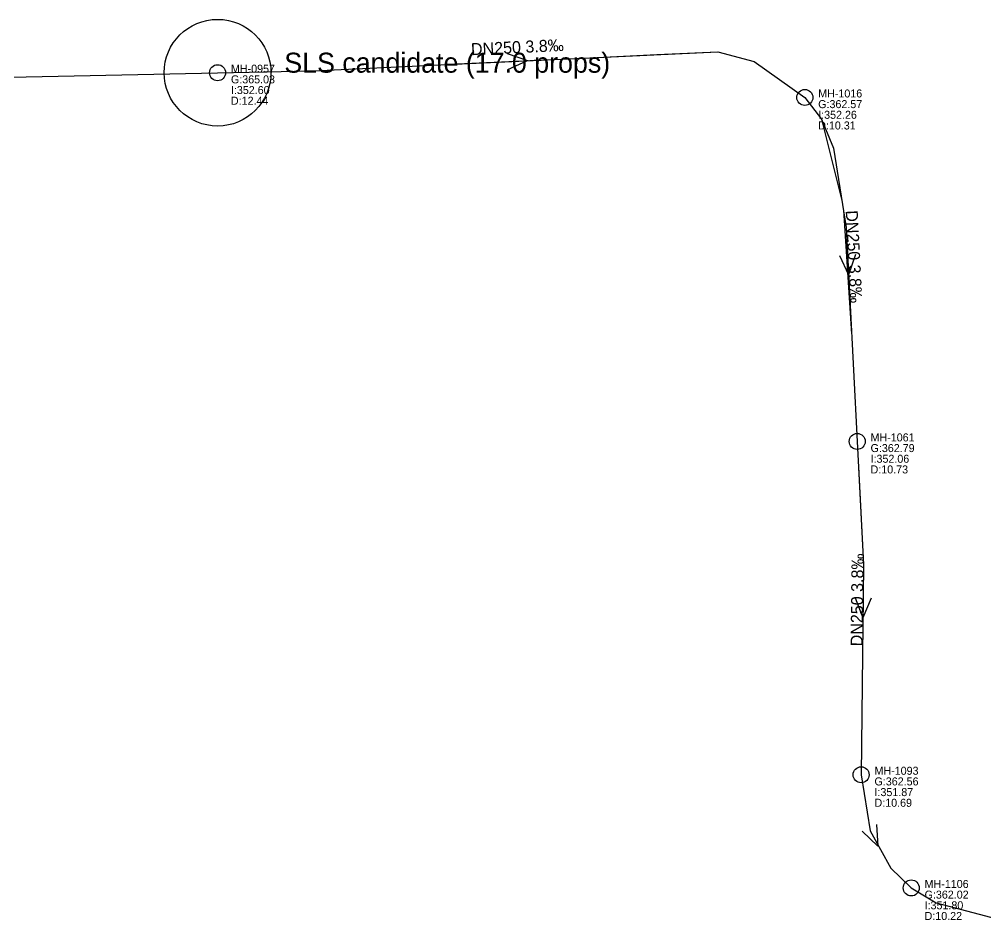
# Model space of a CAD drawing. Header units: metres. Extents: x 449913 to 451990, y 2566939 to 2570822.
# Drawn here: x 450754 to 450898.8, y 2569025.8 to 2569160.9 of the extents above; entities that cross this region are included whole.
import ezdxf
from ezdxf.enums import TextEntityAlignment as Align

# ---------------------------------------------------------------- set-up
doc = ezdxf.new("R2010")
doc.units = ezdxf.units.M
for name, color, linetype in [('SEW-LABEL', 2, 'Continuous'), ('SEW-MH', 7, 'Continuous'), ('SEW-MH-LABEL', 8, 'Continuous'), ('SEW-PIPE-DN250', 4, 'Continuous'), ('SEW-RIDER', 8, 'Continuous'), ('SEW-SLS', 1, 'Continuous')]:
    doc.layers.add(name, color=color, linetype=linetype)

msp = doc.modelspace()

# ---------------------------------------------------------------- linework, layer by layer
at = {"layer": 'SEW-LABEL'}
for p, q in [((450827.11, 2569155.79), (450830.16, 2569154.73)), ((450827.22, 2569153.39), (450830.16, 2569154.73)), ((450876.92, 2569125.53), (450878.28, 2569122.6)), ((450879.32, 2569125.66), (450878.28, 2569122.6)), ((450879.26, 2569074.19), (450880.43, 2569071.18)), ((450881.66, 2569074.16), (450880.43, 2569071.18)), ((450882.48, 2569040.2), (450882.64, 2569036.97)), ((450880.3, 2569039.2), (450882.64, 2569036.97))]:
    msp.add_line(p, q, dxfattribs=at)
at = {"layer": 'SEW-MH'}
for centre in [(450783.7, 2569152.92), (450871.72, 2569149.21), (450879.57, 2569097.65), (450880.16, 2569047.68), (450887.67, 2569030.71)]:
    msp.add_circle(centre, 1.2, dxfattribs=at)
at = {"layer": 'SEW-PIPE-DN250'}
for points in [[(450783.7, 2569152.92), (450797.96, 2569153.22), (450858.67, 2569156.06), (450864.13, 2569154.6), (450871.72, 2569149.21)], [(450690.5, 2569150.97), (450783.7, 2569152.92)], [(450871.72, 2569149.21), (450874.23, 2569145.96), (450876.01, 2569141.59), (450877.91, 2569129.72), (450879.57, 2569097.65)], [(450879.57, 2569097.65), (450880.52, 2569079.21), (450880.16, 2569047.68)], [(450880.16, 2569047.68), (450880.16, 2569047.68), (450881.49, 2569039.26), (450884.63, 2569033.67), (450887.67, 2569030.71), (450887.67, 2569030.71)], [(450887.67, 2569030.71), (450891.41, 2569028.5), (450901.44, 2569025.81), (450972.66, 2569028.7)]]:
    msp.add_lwpolyline(points, dxfattribs=at)
at = {"layer": 'SEW-RIDER'}
for points in [[(450839.56, 2569155.17), (450849.55, 2569155.64), (450858.67, 2569156.06)], [(450858.67, 2569156.06), (450858.67, 2569156.06), (450858.67, 2569156.06)], [(450858.67, 2569156.06), (450858.67, 2569156.06), (450858.67, 2569156.06)], [(450858.67, 2569156.06), (450864.13, 2569154.6)], [(450819.59, 2569154.23), (450829.57, 2569154.7), (450830.26, 2569154.73)], [(450830.49, 2569154.74), (450830.71, 2569154.75), (450830.94, 2569154.77)], [(450831.17, 2569154.78), (450831.51, 2569154.79), (450831.74, 2569154.8)], [(450831.97, 2569154.81), (450832.2, 2569154.82), (450832.43, 2569154.83)], [(450871.72, 2569149.21), (450874.23, 2569145.96), (450877.26, 2569133.76)], [(450877.49, 2569132.32), (450878.73, 2569113.8)], [(450879.76, 2569093.83), (450880.52, 2569079.21), (450880.41, 2569069.69)]]:
    msp.add_lwpolyline(points, dxfattribs=at)
at = {"layer": 'SEW-SLS'}
msp.add_circle((450783.7, 2569152.92), 8, dxfattribs=at)

# ---------------------------------------------------------------- texts
at = {"layer": 'SEW-LABEL'}
for rotation, p in [(2.6811, (450828.67, 2569155.86)), (-87.0362, (450878.2, 2569125.3)), (89.3358, (450880.45, 2569073.88))]:
    msp.add_text('DN250 3.8‰', height=1.8, rotation=rotation, dxfattribs=at).set_placement(p, align=Align.CENTER)
at = {"layer": 'SEW-MH-LABEL'}
for s, p in [('MH-0957', (450785.7, 2569152.92)), ('G:365.03', (450785.7, 2569151.32)), ('I:352.60', (450785.7, 2569149.72)), ('D:12.44', (450785.7, 2569148.12)), ('MH-1016', (450873.72, 2569149.21)), ('G:362.57', (450873.72, 2569147.61)), ('I:352.26', (450873.72, 2569146.01)), ('D:10.31', (450873.72, 2569144.41)), ('MH-1061', (450881.57, 2569097.65)), ('G:362.79', (450881.57, 2569096.05)), ('I:352.06', (450881.57, 2569094.45)), ('D:10.73', (450881.57, 2569092.85)), ('MH-1093', (450882.16, 2569047.68)), ('G:362.56', (450882.16, 2569046.08)), ('I:351.87', (450882.16, 2569044.48)), ('D:10.69', (450882.16, 2569042.88)), ('MH-1106', (450889.67, 2569030.71)), ('G:362.02', (450889.67, 2569029.11)), ('I:351.80', (450889.67, 2569027.51)), ('D:10.22', (450889.67, 2569025.91))]:
    msp.add_text(s, height=1.2, dxfattribs=at).set_placement(p)
at = {"layer": 'SEW-SLS'}
msp.add_text('SLS candidate (17.0 props)', height=3, dxfattribs=at).set_placement((450793.7, 2569152.92))

doc.saveas('drawing.dxf')
